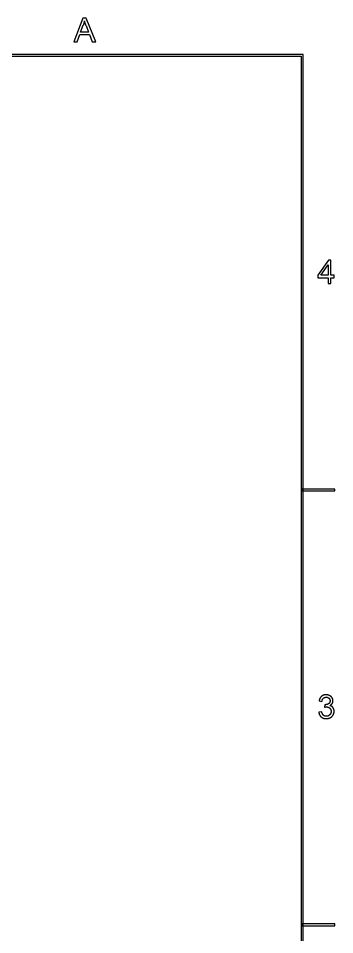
# Model space of a CAD drawing. Header units: millimetres. Extents: x -205 to 205, y -139 to 139.
# Drawn here: x 156.5 to 205, y -1.5 to 139 of the extents above; entities that cross this region are included whole.
import ezdxf

# ---------------------------------------------------------------- set-up
doc = ezdxf.new("R2010")
doc.units = ezdxf.units.MM
doc.layers.add('visible', color=7, linetype='Continuous', lineweight=30)

msp = doc.modelspace()

# ---------------------------------------------------------------- linework, layer by layer
at = {"layer": 'visible'}
for p, q in [((166.37, 139.01), (164.99, 135.43)), ((166.02, 136.9), (166.42, 137.95)), ((166.88, 139.01), (166.37, 139.01)), ((166.86, 137.89), (167.24, 136.9)), ((168.34, 135.43), (166.88, 139.01)), ((165.49, 135.43), (165.89, 136.52)), ((165.89, 136.52), (167.38, 136.52)), ((167.24, 136.9), (166.02, 136.9)), ((167.38, 136.52), (167.8, 135.43)), ((164.99, 135.43), (165.49, 135.43)), ((167.8, 135.43), (168.34, 135.43)), ((200.14, 133.47), (-200.14, 133.47)), ((-199.86, 133.19), (199.86, 133.19)), ((199.86, 133.19), (199.86, -133.19)), ((200.14, -133.47), (200.14, 133.47)), ((204.06, 101.93), (202.42, 99.61)), ((202.86, 99.61), (203.98, 101.22)), ((203.98, 101.22), (203.98, 99.61)), ((204.42, 101.93), (204.06, 101.93)), ((204.42, 99.61), (204.42, 101.93)), ((202.42, 99.61), (202.42, 99.21)), ((202.42, 99.21), (203.98, 99.21)), ((203.98, 99.61), (202.86, 99.61)), ((203.98, 99.21), (203.98, 98.35)), ((204.9, 99.61), (204.42, 99.61)), ((204.42, 99.21), (204.9, 99.21)), ((204.42, 98.35), (204.42, 99.21)), ((204.9, 99.21), (204.9, 99.61)), ((203.98, 98.35), (204.42, 98.35)), ((205, 66.81), (200, 66.81)), ((200, 66.81), (200, 66.53)), ((200, 66.53), (205, 66.53)), ((205, 66.53), (205, 66.81)), ((202.61, 34.35), (203.05, 34.27)), ((203.49, 33.76), (203.44, 33.38)), ((203.01, 32.69), (202.57, 32.63)), ((205, 0.14), (200, 0.14)), ((200, 0.14), (200, -0.14)), ((205, -0.14), (205, 0.14)), ((200, -0.14), (205, -0.14))]:
    msp.add_line(p, q, dxfattribs=at)
for points in [[(166.61, 138.63), (166.54, 138.29), (166.42, 137.95)], [(166.86, 137.89), (166.69, 138.34), (166.61, 138.63)]]:
    msp.add_open_spline(points, degree=2, dxfattribs=at)
for points, knots in [([(204.24, 33.62), (204.49, 33.73), (204.61, 33.92), (204.74, 34.11), (204.74, 34.35), (204.74, 34.59), (204.61, 34.81), (204.48, 35.02), (204.23, 35.15), (203.98, 35.28), (203.69, 35.28), (203.27, 35.28), (202.98, 35.03), (202.69, 34.79), (202.61, 34.35)], [0, 0, 0, 1, 1, 2, 2, 3.052632, 3.052632, 4.105263, 4.105263, 5.157895, 5.157895, 6.684211, 6.684211, 8.210526, 8.210526, 8.210526]), ([(203.05, 34.27), (203.1, 34.59), (203.27, 34.75), (203.44, 34.91), (203.7, 34.91), (203.96, 34.91), (204.12, 34.76), (204.29, 34.6), (204.29, 34.36), (204.29, 34.05), (204.06, 33.9), (203.84, 33.76), (203.56, 33.76), (203.53, 33.76), (203.49, 33.76)], [0, 0, 0, 1, 1, 2, 2, 3.009524, 3.009524, 4.019048, 4.019048, 5.293699, 5.293699, 6.56835, 6.56835, 6.690273, 6.690273, 6.690273]), ([(202.57, 32.63), (202.61, 32.18), (202.92, 31.9), (203.24, 31.62), (203.71, 31.62), (204.23, 31.62), (204.57, 31.94), (204.91, 32.27), (204.91, 32.74), (204.91, 33.09), (204.74, 33.32), (204.56, 33.55), (204.24, 33.62)], [0, 0, 0, 1, 1, 2, 2, 3.108808, 3.108808, 4.217617, 4.217617, 5.037673, 5.037673, 5.857729, 5.857729, 5.857729]), ([(203.44, 33.38), (203.62, 33.42), (203.75, 33.42), (204.05, 33.42), (204.25, 33.23), (204.45, 33.03), (204.45, 32.73), (204.45, 32.41), (204.23, 32.2), (204.02, 31.98), (203.71, 31.98), (203.45, 31.98), (203.27, 32.15), (203.08, 32.31), (203.01, 32.69)], [0, 0, 0, 1, 1, 3.45098, 3.45098, 5.901961, 5.901961, 8.471537, 8.471537, 11.041113, 11.041113, 13.206032, 13.206032, 15.37095, 15.37095, 15.37095])]:
    msp.add_open_spline(points, degree=2, knots=knots, dxfattribs=at)

doc.saveas('drawing.dxf')
